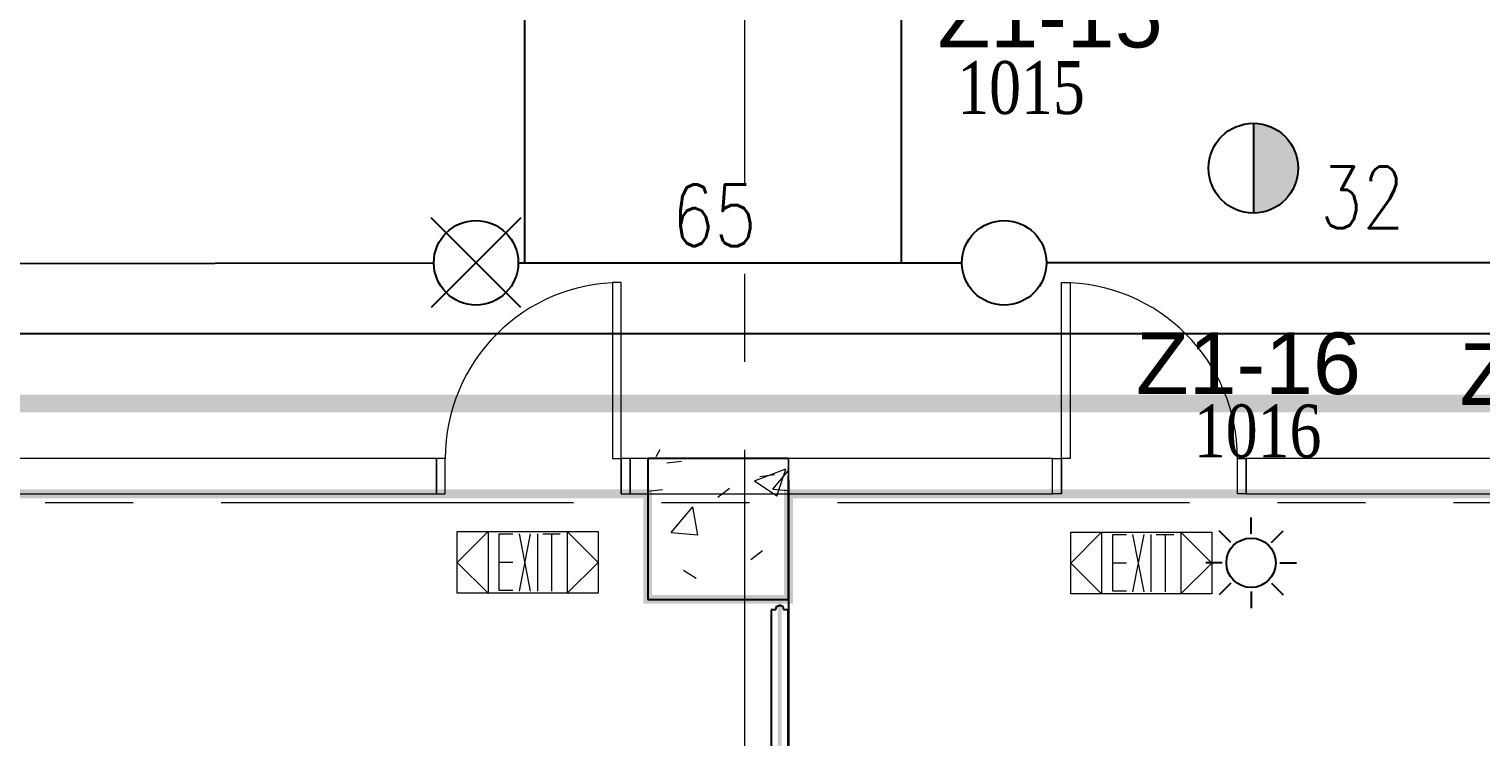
# Model space of a CAD drawing. Header units: millimetres. Extents: x -282761 to 137668, y -273845 to 94451.
# Drawn here: x 2757 to 11004, y -26156 to -22135 of the extents above; entities that cross this region are included whole.
import ezdxf

# ---------------------------------------------------------------- set-up
doc = ezdxf.new("R2010")
doc.units = ezdxf.units.MM
doc.linetypes.add('BLK_2 - 1ST__2ND_STOREY_PLAN-archi clean_11 SEPT 2024$0$IDA - Grid Line', pattern=[3500, 2000, -500, 500, -500])
doc.linetypes.add('HIDDEN2', pattern=[4.7625, 3.175, -1.5875])
doc.layers.get('Defpoints').update_dxf_attribs({"color": 8})
for name, color, linetype in [('ADRESS', 42, 'Continuous'), ('BLK_2 - 1ST__2ND_STOREY_PLAN-archi clean_11 SEPT 2024$0$PDF2_Geometry', 8, 'Continuous'), ('BLK_2 - 1ST__2ND_STOREY_PLAN-archi clean_11 SEPT 2024$0$PDF2_Solid Fills', 8, 'Continuous'), ('M-_FIREHEAT_E-', 1, 'Continuous'), ('M-_FIRESPRK_T-', 7, 'Continuous'), ('M-_SPRKBEAM_E-', 12, 'HIDDEN2'), ('M-_SPRKPIEX_E-', 1, 'Continuous'), ('M-FIRE----_E-', 12, 'Continuous'), ('M_HR PIPE', 3, 'Continuous'), ('ZONENAME', 152, 'Continuous')]:
    doc.layers.add(name, color=color, linetype=linetype)
for name, color, linetype, lineweight in [('BLK_2 - 1ST__2ND_STOREY_PLAN-archi clean_11 SEPT 2024$0$0-1', 8, 'Continuous', 5), ('BLK_2 - 1ST__2ND_STOREY_PLAN-archi clean_11 SEPT 2024$0$1599_DB_A_BLK2_HQ_R21- LINKVIEW_BLK2_1ST STOREY Toilet JOH$0$A-_WALL----_H-2', 8, 'Continuous', 9), ('BLK_2 - 1ST__2ND_STOREY_PLAN-archi clean_11 SEPT 2024$0$1599_DB_A_BLK2_HQ_R21- LINKVIEW_BLK2_1ST STOREY Toilet JOH$0$S-_COLN----_E', 8, 'Continuous', 9), ('BLK_2 - 1ST__2ND_STOREY_PLAN-archi clean_11 SEPT 2024$0$_CATCHMENT_DRAIN', 8, 'Continuous', 0), ('BLK_2 - 1ST__2ND_STOREY_PLAN-archi clean_11 SEPT 2024$0$A-_DETA----_ED-8', 8, 'Continuous', 9), ('BLK_2 - 1ST__2ND_STOREY_PLAN-archi clean_11 SEPT 2024$0$A-_DOOR----_E', 8, 'Continuous', 9), ('BLK_2 - 1ST__2ND_STOREY_PLAN-archi clean_11 SEPT 2024$0$A-_DOOR----_E-1', 8, 'Continuous', 9), ('BLK_2 - 1ST__2ND_STOREY_PLAN-archi clean_11 SEPT 2024$0$A-_FURT----_E-1', 8, 'Continuous', 9), ('BLK_2 - 1ST__2ND_STOREY_PLAN-archi clean_11 SEPT 2024$0$A-_WALLPRTN_E', 8, 'Continuous', 9), ('BLK_2 - 1ST__2ND_STOREY_PLAN-archi clean_11 SEPT 2024$0$E-_LIGT----_E', 8, 'Continuous', 9), ('BLK_2 - 1ST__2ND_STOREY_PLAN-archi clean_11 SEPT 2024$0$FURNITURE', 8, 'Continuous', 9), ('BLK_2 - 1ST__2ND_STOREY_PLAN-archi clean_11 SEPT 2024$0$S-_ANOTGRID_E-1', 8, 'BLK_2 - 1ST__2ND_STOREY_PLAN-archi clean_11 SEPT 2024$0$IDA - Grid Line', 9), ('BLK_2 - 1ST__2ND_STOREY_PLAN-archi clean_11 SEPT 2024$0$S-_COLN----_E-1', 8, 'Continuous', 25), ('BLK_2 - 1ST__2ND_STOREY_PLAN-archi clean_11 SEPT 2024$0$S-_COLN----_E-2', 8, 'Continuous', 9)]:
    doc.layers.add(name, color=color, linetype=linetype, lineweight=lineweight)
doc.styles.add('Simplex', font='SIMPLEX.shx', dxfattribs={"width": 0.8, "height": 2.5})
doc.styles.get("Standard").update_dxf_attribs({"font": 'arial.ttf'})
doc.styles.add('TIME', font='times.ttf', dxfattribs={"width": 0.8})

# ---------------------------------------------------------------- blocks, each defined once
blk = doc.blocks.new('fire0101')
at = {"color": 0, "linetype": 'Continuous'}
blk.add_circle((0, 0), 100, dxfattribs=at)
blk = doc.blocks.new('Under B spk')
for p, q in [((318, -318), (-318, 318)), ((318, 318), (-318, -318))]:
    blk.add_line(p, q)
blk.add_circle((0, 0), 300)
blk = doc.blocks.new('HEAT')
at = {"layer": 'M-_FIREHEAT_E-'}
h = blk.add_hatch(color=256, dxfattribs=at)
h.dxf.hatch_style = 1
h.paths.add_polyline_path([(254.7, 0, 0.414214), (0, 254.7), (0, -254.7, 0.414214)])
blk.add_line((0, 254.7), (0, -254.7), dxfattribs=at)
blk.add_circle((0, 0), 254.7, dxfattribs=at)
blk = doc.blocks.new('*U15')
at = {"layer": 'M-FIRE----_E-'}
blk.add_line((-33.1, -33.1), (33.1, 33.1), dxfattribs=at)
blk = doc.blocks.new('*U14')
at = {"layer": 'M-FIRE----_E-', "color": 0, "linetype": 'ByBlock', "lineweight": -2, "transparency": 16777216}
for p, rotation in [((31604, 13668.6), 45), ((31455.1, 13606.9), 90), ((31393.4, 13458), 135), ((31814.6, 13458), 315.0000000000001), ((31455.1, 13309.1), 180), ((31604, 13247.4), 225.0000000000001), ((31752.9, 13309.1), 270)]:
    blk.add_blockref('*U15', p, dxfattribs=dict(at, rotation=rotation))
blk.add_blockref('*U15', (31752.9, 13606.9), dxfattribs=at)
blk = doc.blocks.new('Strobe Light')
at = {"layer": 'M-FIRE----_E-'}
blk.add_circle((0, 0), 140.4, dxfattribs=at)
blk.add_blockref('*U14', (-31604, -13458), dxfattribs=at)
blk = doc.blocks.new('BLK_2 - 1ST__2ND_STOREY_PLAN-archi clean_11 SEPT 2024$0$1599_DB_A_BLK2_HQ_R21_rvt-1-BLK 2 1ST STOREY PLAN')
at = {"layer": 'BLK_2 - 1ST__2ND_STOREY_PLAN-archi clean_11 SEPT 2024$0$S-_COLN----_E-2'}
h = blk.add_hatch(dxfattribs=at)
h.set_pattern_fill('FP_2', color=256, style=0, pattern_type=2)
h.set_pattern_definition([(50, (0, 0), (1821.84, -159.39), [190.5, -2095.5]), (355, (0, 0), (-352.428, 1910.567), [152.4, -1676.4]), (100.451, (151.8, -13.3), (1469.426, 1751.166), [161.9, -1780.9]), (46.184, (0, 508), (2710.79, -420.428), [285.75, -3143.25]), (96.636, (226, 473), (2374.026, 2474.276), [242.85, -2671.35]), (351.184, (0, 508), (2374.05, 2474.25), [228.6, -2514.6]), (21, (254, 381), (1516.144, -1022.652), [190.5, -2095.5]), (326, (254, 381), (618.02, 1841.88), [152.4, -1676.4]), (71.451, (380.3, 295.8), (2134.171, 819.212), [161.9, -1780.9]), (37.5, (0, 0), (30.886, 845.5504), [83.82, -1572.26, 83.82, -1617.98, -1682.75]), (37.5, (0, 0), (30.886, 845.5504), [-3357.88, 83.82, -1598.93]), (7.5, (0, 0), (668.1966, 1001.806), [83.82, -886.46, 83.82, -1534.16, -641.35]), (7.5, (0, 0), (668.1966, 1001.806), [-2588.26, 83.82, -557.53]), (327.5, (-566.4, 0), (1355.9093, -57.2896), [83.82, -551.18, 83.82, -1897.38, -2628.9]), (327.5, (-566.4, 0), (1355.9093, -57.2896), [-2616.2, 83.82, -2545.08]), (317.5, (-820.4, 0), (1481.293, 254.266), [83.82, -741.68, 83.82, -1231.9, -1866.9]), (317.5, (-820.4, 0), (1481.293, 254.266), [-2141.22, 83.82, -1783.08])])
h.paths.add_polyline_path([(-125036.4, -68102.4), (-124236.4, -68102.4), (-124236.4, -67302.4), (-125036.4, -67302.4)])
at = {"layer": 'BLK_2 - 1ST__2ND_STOREY_PLAN-archi clean_11 SEPT 2024$0$S-_COLN----_E-1'}
for p, q in [((-124236.4, -67302.4), (-125036.4, -67302.4)), ((-125036.4, -67302.4), (-125036.4, -68102.4)), ((-124236.4, -68102.4), (-124236.4, -67402.4)), ((-125036.4, -68102.4), (-124236.4, -68102.4))]:
    blk.add_line(p, q, dxfattribs=at)
blk = doc.blocks.new('BLK_2 - 1ST__2ND_STOREY_PLAN-archi clean_11 SEPT 2024$0$A$C07972a9e')
at = {"ltscale": 0.5, "const_width": 50}
blk.add_lwpolyline([(5175, 50450), (13850, 50450), (13850, 49850), (14650, 49850), (14650, 50450), (21350, 50450), (21350, 50150), (21850, 50150), (21850, 50450), (23275, 50450), (23275, 51850), (28850, 51850)], dxfattribs=at)
blk = doc.blocks.new('BLK_2 - 1ST__2ND_STOREY_PLAN-archi clean_11 SEPT 2024$0$JOH operable wall')
at = {"layer": 'BLK_2 - 1ST__2ND_STOREY_PLAN-archi clean_11 SEPT 2024$0$PDF2_Solid Fills'}
blk.add_hatch(color=256, dxfattribs=at).paths.add_polyline_path([(-124297.4, -74350.8), (-124276.2, -74350.8), (-124276.2, -68102.4), (-124297.4, -68102.4)])
at = {"layer": 'BLK_2 - 1ST__2ND_STOREY_PLAN-archi clean_11 SEPT 2024$0$PDF2_Geometry'}
blk.add_lwpolyline([(-124335.5, -68161.6), (-124335.5, -74291.5), (-124335.5, -74350.8), (-124238.1, -74350.8), (-124238.1, -74291.5), (-124238.1, -68161.6), (-124263.5, -68161.6), (-124267.8, -68144.7), (-124284.7, -68136.2), (-124305.9, -68144.7), (-124310.1, -68161.6)], close=True, dxfattribs=at)
blk = doc.blocks.new('BLK_2 - 1ST__2ND_STOREY_PLAN-archi clean_11 SEPT 2024$0$IDA - Exit Sign - IDA - Exit Sign - Right Side - Both Sides-4331943-BLK 2 1ST STOREY PLAN')
at = {"layer": 'BLK_2 - 1ST__2ND_STOREY_PLAN-archi clean_11 SEPT 2024$0$A-_DETA----_ED-8'}
for p, q in [((-163.9, -115.1), (-163.9, -432.5)), ((-83.9, -115.1), (-163.9, -115.1)), ((-48.9, -112.8), (14, -437.8)), ((14, -112.8), (-48.9, -437.8)), ((55.1, -112.8), (55.1, -437.8)), ((185.1, -115.3), (85.1, -115.3)), ((135.1, -115.3), (135.1, -437.8)), ((-83.9, -275), (-163.9, -275)), ((-163.9, -432.5), (-83.9, -432.5))]:
    blk.add_line(p, q, dxfattribs=at)
at = {"layer": 'BLK_2 - 1ST__2ND_STOREY_PLAN-archi clean_11 SEPT 2024$0$E-_LIGT----_E'}
for p, q in [((-400, -275), (-225, -100)), ((-400, -450), (-400, -100)), ((-400, -100), (400, -100)), ((-225, -100), (-225, -450)), ((225, -100), (225, -450)), ((400, -275), (225, -100)), ((400, -100), (400, -450)), ((-225, -450), (-400, -275)), ((225, -450), (400, -275)), ((400, -450), (-400, -450))]:
    blk.add_line(p, q, dxfattribs=at)
blk = doc.blocks.new('BLK_2 - 1ST__2ND_STOREY_PLAN-archi clean_11 SEPT 2024$0$IDA - F - Single - Swing - 1100L X 2200H - B2-TD01-4055580-BLK 2 -1ST STOREY WALL SETTING OUT')
at = {"layer": 'BLK_2 - 1ST__2ND_STOREY_PLAN-archi clean_11 SEPT 2024$0$A-_DOOR----_E'}
for p, q in [((500, 1100), (450, 1100)), ((450, 1100), (450, 100)), ((500, 100), (500, 1100)), ((-500, 100), (-550, 100)), ((-550, 100), (-550, 100)), ((-550, -100), (-550, 100)), ((-500, 100), (-500, 100)), ((-500, -100), (-500, 100)), ((450, 100), (500, 100)), ((550, 100), (500, 100)), ((500, 100), (500, 100)), ((500, -100), (500, 100)), ((550, 100), (550, 100)), ((550, -100), (550, 100)), ((-550, -100), (-550, -100)), ((-550, -100), (-500, -100)), ((-500, -100), (-500, -100)), ((500, -100), (500, -100)), ((500, -100), (550, -100)), ((550, -100), (550, -100))]:
    blk.add_line(p, q, dxfattribs=at)
blk.add_arc((500, 100), 1000, 90, 180, dxfattribs=at)
at = {"layer": 'BLK_2 - 1ST__2ND_STOREY_PLAN-archi clean_11 SEPT 2024$0$A-_DOOR----_E-1'}
for p, q in [((-500, 100), (-550, 100)), ((-550, 100), (-550, -100)), ((-500, -100), (-500, 100)), ((550, 100), (500, 100)), ((500, 100), (500, -100)), ((550, -100), (550, 100)), ((-550, -100), (-500, -100)), ((500, -100), (550, -100))]:
    blk.add_line(p, q, dxfattribs=at)
blk = doc.blocks.new('BLK_2 - 1ST__2ND_STOREY_PLAN-archi clean_11 SEPT 2024$0$IDA - F - Single - Swing - 1100L X 2200H - B2-TD01-4055582-BLK 2 -1ST STOREY WALL SETTING OUT')
at = {"layer": 'BLK_2 - 1ST__2ND_STOREY_PLAN-archi clean_11 SEPT 2024$0$A-_DOOR----_E'}
for p, q in [((-550, 100), (-550, -100)), ((-550, 100), (-500, 100)), ((-550, 100), (-550, 100)), ((-500, 100), (-500, -100)), ((-500, 100), (-500, 100)), ((500, 100), (500, -100)), ((500, 100), (550, 100)), ((500, 100), (500, 100)), ((550, 100), (550, -100)), ((550, 100), (550, 100)), ((-550, -100), (-550, -100)), ((-500, -100), (-550, -100)), ((-500, -100), (-500, -100)), ((450, -100), (500, -100)), ((450, -1100), (450, -100)), ((500, -100), (500, -1100)), ((500, -100), (500, -100)), ((550, -100), (500, -100)), ((550, -100), (550, -100)), ((500, -1100), (450, -1100))]:
    blk.add_line(p, q, dxfattribs=at)
blk.add_arc((500, -100), 1000, 180, 270, dxfattribs=at)
at = {"layer": 'BLK_2 - 1ST__2ND_STOREY_PLAN-archi clean_11 SEPT 2024$0$A-_DOOR----_E-1'}
for p, q in [((-550, 100), (-500, 100)), ((-550, -100), (-550, 100)), ((-500, 100), (-500, -100)), ((500, 100), (550, 100)), ((500, -100), (500, 100)), ((550, 100), (550, -100)), ((-500, -100), (-550, -100)), ((550, -100), (500, -100))]:
    blk.add_line(p, q, dxfattribs=at)
blk = doc.blocks.new('BLK_2 - 1ST__2ND_STOREY_PLAN-archi clean_11 SEPT 2024')
at = {"layer": 'BLK_2 - 1ST__2ND_STOREY_PLAN-archi clean_11 SEPT 2024$0$1599_DB_A_BLK2_HQ_R21- LINKVIEW_BLK2_1ST STOREY Toilet JOH$0$A-_WALL----_H-2'}
h = blk.add_hatch(dxfattribs=at)
h.set_pattern_fill('FP_2', color=256, style=0, pattern_type=2)
h.set_pattern_definition([(0, (-131307.08, -42727.71), (1016, 254), [83.82, -678.18, 83.82, -678.18, -4064]), (0, (-131307.08, -42727.71), (1016, 254), [-1524, 83.82, -1440.18, 83.82, -678.18, -1778]), (0, (-131307.08, -42727.71), (1016, 254), [-3810, 83.82, -424.18, 83.82, -1186.18]), (120, (-130926.08, -42600.71), (-727.9705, 752.8818), [83.82, -678.18, 83.82, -678.18, -4064]), (120, (-130926.08, -42600.71), (-727.9705, 752.8818), [-1524, 83.82, -1440.18, 83.82, -678.18, -1778]), (120, (-130926.08, -42600.71), (-727.9705, 752.8818), [-3810, 83.82, -424.18, 83.82, -1186.18]), (240, (-130799.08, -42092.71), (-288.0295, -1006.8818), [83.82, -678.18, 83.82, -678.18, -4064]), (240, (-130799.08, -42092.71), (-288.0295, -1006.8818), [-1524, 83.82, -1440.18, 83.82, -678.18, -1778]), (240, (-130799.08, -42092.71), (-288.0295, -1006.8818), [-3810, 83.82, -424.18, 83.82, -1186.18])])
h.paths.add_polyline_path([(-125036.4, -67302.4), (-124936.4, -67302.4), (-124936.4, -67252.4), (-125036.4, -67252.4)], flags=0)
at = {"layer": 'BLK_2 - 1ST__2ND_STOREY_PLAN-archi clean_11 SEPT 2024$0$1599_DB_A_BLK2_HQ_R21- LINKVIEW_BLK2_1ST STOREY Toilet JOH$0$S-_COLN----_E'}
h = blk.add_hatch(dxfattribs=at)
h.set_pattern_fill('FP_1', color=256, style=0, pattern_type=2)
h.set_pattern_definition([(50, (-131307.1, -42727.7), (1821.84, -159.39), [190.5, -2095.5]), (355, (-131307, -42727.7), (-352.43, 1910.57), [152.4, -1676.4]), (100.451, (-131155.3, -42741), (1469.43, 1751.17), [161.9, -1780.9]), (46.184, (-131307, -42219.7), (2710.8, -420.43), [285.75, -3143.25]), (96.636, (-131081.2, -42254.7), (2374.03, 2474.28), [242.85, -2671.35]), (351.184, (-131307, -42219.7), (2374.05, 2474.25), [228.6, -2514.6]), (21, (-131053.1, -42346.7), (1516.14, -1022.65), [190.5, -2095.5]), (326, (-131053, -42346.7), (618.02, 1841.88), [152.4, -1676.4]), (71.451, (-130926.7, -42432), (2134.17, 819.21), [161.9, -1780.9]), (37.5, (-131307.1, -42727.7), (30.886, 845.55), [83.82, -1572.26, 83.82, -1617.98, -1682.75]), (37.5, (-131307.1, -42727.7), (30.886, 845.55), [-3357.88, 83.82, -1598.93]), (7.5, (-131307.1, -42727.7), (668.197, 1001.806), [83.82, -886.46, 83.82, -1534.16, -641.35]), (7.5, (-131307.1, -42727.7), (668.197, 1001.806), [-2588.26, 83.82, -557.53]), (327.5, (-131873.5, -42727.7), (1355.91, -57.29), [83.82, -551.18, 83.82, -1897.38, -2628.9]), (327.5, (-131873.5, -42727.7), (1355.91, -57.29), [-2616.2, 83.82, -2545.08]), (317.5, (-132127.5, -42727.7), (1481.293, 254.266), [83.82, -741.68, 83.82, -1231.9, -1866.9]), (317.5, (-132127.5, -42727.7), (1481.293, 254.266), [-2141.22, 83.82, -1783.08])])
h.paths.add_polyline_path([(-124236.4, -68102.4), (-124236.4, -67302.4), (-125036.4, -67302.4), (-125036.4, -68102.4)], flags=0)
for p, q in [((-125036.4, -67302.4), (-125036.4, -68102.4)), ((-124236.4, -67302.4), (-124236.4, -67402.4)), ((-124236.4, -67402.4), (-124236.4, -67302.4)), ((-124236.4, -68102.4), (-124236.4, -67402.4)), ((-125036.4, -68102.4), (-124236.4, -68102.4))]:
    blk.add_line(p, q, dxfattribs=at)
at = {"layer": 'BLK_2 - 1ST__2ND_STOREY_PLAN-archi clean_11 SEPT 2024$0$A-_WALLPRTN_E'}
for p, q in [((-126236.4, -67302.4), (-133911.4, -67302.4)), ((-126236.4, -67502.4), (-126236.4, -67302.4)), ((-125136.4, -67302.4), (-125136.4, -67502.4)), ((-122736.4, -67302.4), (-125136.4, -67302.4)), ((-125036.4, -67502.4), (-125036.4, -67302.4)), ((-122736.4, -67502.4), (-122736.4, -67302.4)), ((-117536.4, -67302.4), (-121636.4, -67302.4)), ((-121636.4, -67302.4), (-121636.4, -67502.4)), ((-133711.4, -67502.4), (-126236.4, -67502.4)), ((-125136.4, -67502.4), (-122736.4, -67502.4)), ((-121636.4, -67502.4), (-117536.4, -67502.4))]:
    blk.add_line(p, q, dxfattribs=at)
at = {"layer": 'BLK_2 - 1ST__2ND_STOREY_PLAN-archi clean_11 SEPT 2024$0$S-_ANOTGRID_E-1'}
for p, q in [((-124486.4, -28753), (-124486.4, -124071.4)), ((-141458.5, -67552.4), (-97513.5, -67552.4))]:
    blk.add_line(p, q, dxfattribs=at)
at = {"layer": 'Defpoints'}
blk.add_line((-124236.4, -67426.5), (-124236.4, -78926.5), dxfattribs=at)
at = {"layer": 'BLK_2 - 1ST__2ND_STOREY_PLAN-archi clean_11 SEPT 2024$0$0-1'}
for name, p in [('BLK_2 - 1ST__2ND_STOREY_PLAN-archi clean_11 SEPT 2024$0$1599_DB_A_BLK2_HQ_R21_rvt-1-BLK 2 1ST STOREY PLAN', (0, 0)), ('BLK_2 - 1ST__2ND_STOREY_PLAN-archi clean_11 SEPT 2024$0$A$C07972a9e', (-138886.4, -117952.4))]:
    blk.add_blockref(name, p, dxfattribs=at)
at = {"layer": 'BLK_2 - 1ST__2ND_STOREY_PLAN-archi clean_11 SEPT 2024$0$A-_DOOR----_E'}
blk.add_blockref('BLK_2 - 1ST__2ND_STOREY_PLAN-archi clean_11 SEPT 2024$0$IDA - F - Single - Swing - 1100L X 2200H - B2-TD01-4055580-BLK 2 -1ST STOREY WALL SETTING OUT', (-125686.4, -67402.4), dxfattribs=at)
at = {"layer": 'BLK_2 - 1ST__2ND_STOREY_PLAN-archi clean_11 SEPT 2024$0$A-_DOOR----_E', "rotation": 180}
blk.add_blockref('BLK_2 - 1ST__2ND_STOREY_PLAN-archi clean_11 SEPT 2024$0$IDA - F - Single - Swing - 1100L X 2200H - B2-TD01-4055582-BLK 2 -1ST STOREY WALL SETTING OUT', (-122186.4, -67402.4), dxfattribs=at)
at = {"layer": 'BLK_2 - 1ST__2ND_STOREY_PLAN-archi clean_11 SEPT 2024$0$A-_FURT----_E-1'}
for p in [(-125718, -67617.2), (-122232.8, -67620.8)]:
    blk.add_blockref('BLK_2 - 1ST__2ND_STOREY_PLAN-archi clean_11 SEPT 2024$0$IDA - Exit Sign - IDA - Exit Sign - Right Side - Both Sides-4331943-BLK 2 1ST STOREY PLAN', p, dxfattribs=at)
at = {"layer": 'BLK_2 - 1ST__2ND_STOREY_PLAN-archi clean_11 SEPT 2024$0$FURNITURE'}
blk.add_blockref('BLK_2 - 1ST__2ND_STOREY_PLAN-archi clean_11 SEPT 2024$0$JOH operable wall', (0, 0), dxfattribs=at)

msp = doc.modelspace()

# ---------------------------------------------------------------- linework, layer by layer
at = {"layer": 'M-_SPRKBEAM_E-'}
msp.add_line((5535.7, -23462.7), (8055.7, -23462.7), dxfattribs=at)
at = {"layer": 'M-_SPRKPIEX_E-'}
for p, q in [((5570.7, -21364.7), (5570.7, -23462.7)), ((7710.9, -21540.6), (7710.9, -23462.7)), ((2525, -23466.1), (5055.7, -23463)), ((11055.7, -23462.7), (8535.7, -23462.7))]:
    msp.add_line(p, q, dxfattribs=at)
at = {"layer": 'M-_SPRKPIEX_E-', "color": 24, "const_width": 100}
msp.add_lwpolyline([(-4667.9, -26031.8), (-4667.9, -24261.4), (13970.7, -24261.4), (13970.7, -23553.4)], dxfattribs=at)
at = {"layer": 'M_HR PIPE'}
for p, q in [((3584.5, -23865.7), (-2708.4, -23865.7)), ((7070.7, -23865.7), (3427.8, -23865.7)), ((13708.4, -23865.7), (7070.7, -23865.7))]:
    msp.add_line(p, q, dxfattribs=at)

# ---------------------------------------------------------------- block references
at = {"layer": 'BLK_2 - 1ST__2ND_STOREY_PLAN-archi clean_11 SEPT 2024$0$_CATCHMENT_DRAIN'}
msp.add_blockref('BLK_2 - 1ST__2ND_STOREY_PLAN-archi clean_11 SEPT 2024', (131307.1, 42727.7), dxfattribs=at)
at = {"layer": 'M-_FIREHEAT_E-'}
msp.add_blockref('HEAT', (9710.9, -22925.6), dxfattribs=at)
at = {"layer": 'M-_SPRKPIEX_E-', "xscale": 0.8, "yscale": 0.8, "zscale": 0.8}
msp.add_blockref('Under B spk', (5295.7, -23462.7), dxfattribs=at)
at = {"layer": 'M-_SPRKPIEX_E-', "xscale": 2.4, "yscale": 2.4, "zscale": 2.4, "rotation": 258.865011862231}
msp.add_blockref('fire0101', (8295.7, -23462.7), dxfattribs=at)
at = {"layer": 'M-FIRE----_E-', "rotation": 180}
msp.add_blockref('Strobe Light', (9698, -25166.7), dxfattribs=at)

# ---------------------------------------------------------------- texts
at = {"layer": 'ADRESS', "char_height": 300, "width": 1194.075, "attachment_point": 1, "style": 'TIME'}
for s, insert in [('1015', (8029, -22317.8)), ('1016', (9372.9, -24268))]:
    msp.add_mtext(s, dxfattribs=dict(at, insert=insert))
at = {"layer": 'M-_FIRESPRK_T-', "style": 'Simplex', "width": 0.8}
for s, p in [('32', (10090.1, -23266.1)), ('65', (6409.3, -23368.8))]:
    msp.add_text(s, height=350, dxfattribs=at).set_placement(p)
at = {"layer": 'ZONENAME', "char_height": 350, "width": 1018.47, "attachment_point": 1}
for s, insert in [('\\pi-114.72;Z1-15', (8032.7, -21890)), ('\\pi-113.29;Z1-16', (9158, -23858.4)), ('\\pi56.336;Z1-1', (10826, -23919.7))]:
    msp.add_mtext(s, dxfattribs=dict(at, insert=insert))

doc.saveas('drawing.dxf')
